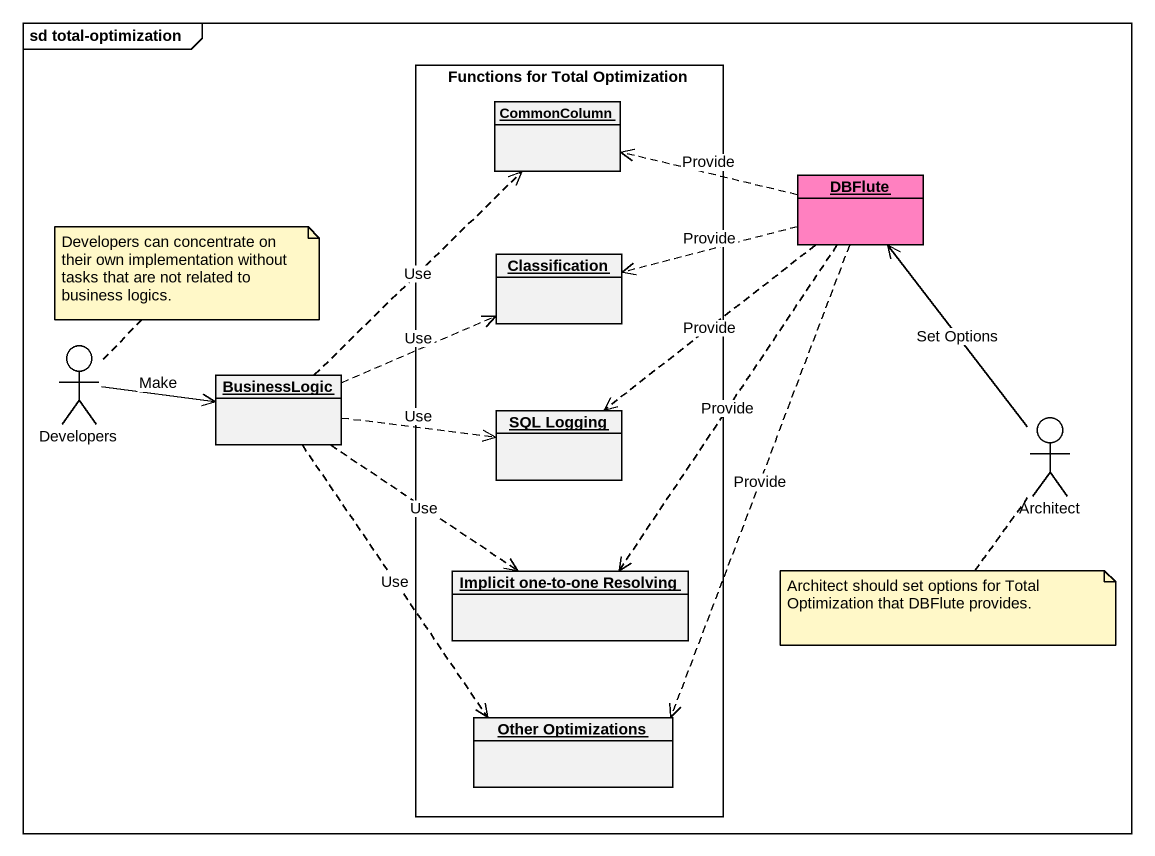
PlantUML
@startuml
mainframe sd total-optimization
allowmixing
hide circle
hide empty members
rectangle "Functions for Total Optimization" as Functions_for_Total {
  object CommonColumn
  object Classification
  object "SQL Logging" as SQL_Logging
  object "Implicit one-to-one Resolving" as Implicit_one_to_one
  object "Other Optimizations" as Other_Optimizations
}
object DBFlute #FF80C0
actor Developers
object BusinessLogic
actor Architect
DBFlute .left.> CommonColumn : Provide
DBFlute .left.> Classification : Provide
DBFlute ..> SQL_Logging : Provide
DBFlute ..> Implicit_one_to_one : Provide
DBFlute ..> Other_Optimizations : Provide
Developers -right-> BusinessLogic : Make
BusinessLogic .up.> CommonColumn : Use
BusinessLogic .right.> Classification : Use
BusinessLogic .right.> SQL_Logging : Use
BusinessLogic ..> Implicit_one_to_one : Use
BusinessLogic ..> Other_Optimizations : Use
Architect -up-> DBFlute : Set Options
note top of Developers : Developers can concentrate on their own implementation without tasks that are not related to business logics.
note bottom of Architect : Architect should set options for Total Optimization that DBFlute provides.
@enduml
